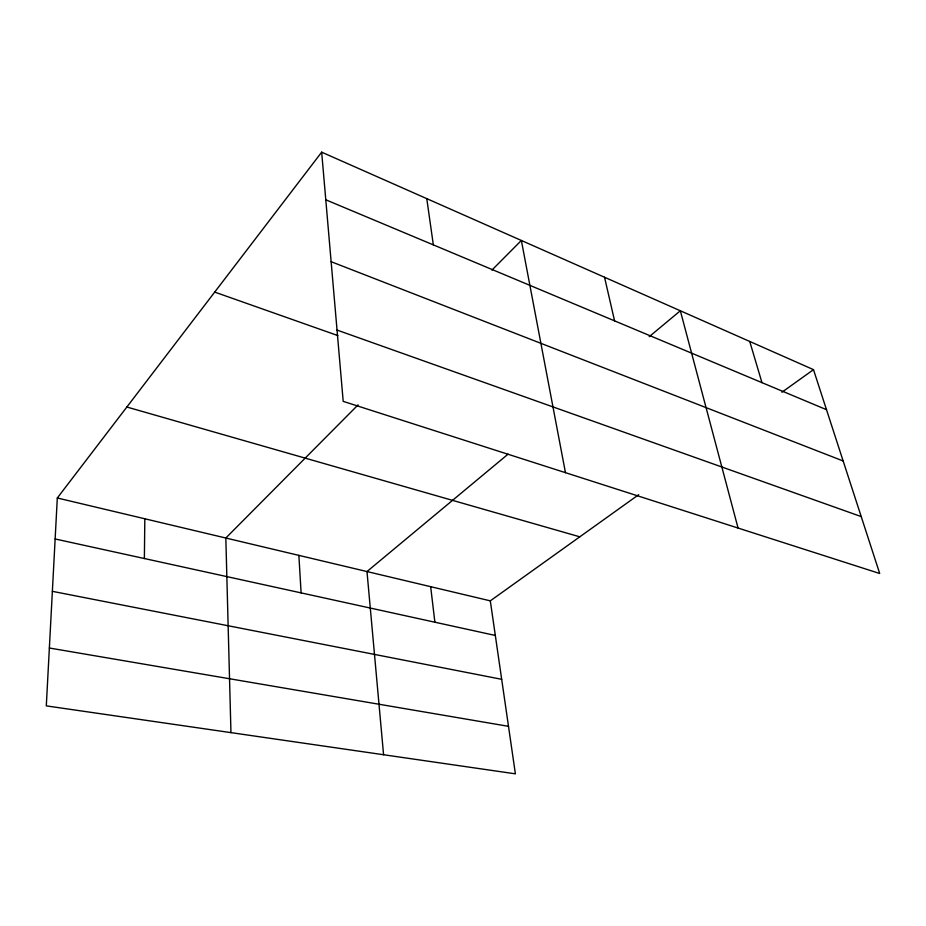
<?xml version="1.0" encoding="UTF-8"?>
<svg xmlns="http://www.w3.org/2000/svg" width="926" height="926" viewBox="0 0 926 926"><rect width="100%" height="100%" fill="white"/><g stroke="black" fill="none" stroke-linecap="round" stroke-linejoin="round"><path stroke-width="1.39" d="M144.375 558.528L144.826 518.78M321.669 152.165L343.199 401.363L879.7 573.495L813.491 369.648L321.669 152.165L57.308 497.991L46.3 705.878L515.388 773.835L490.305 600.847L638.72 494.669M358.107 404.836L225.828 538.018L230.956 732.628M491.914 270.114L521.361 240.459L565.462 472.677M508.027 454.18L366.985 571.55L383.572 754.736M649.207 336.682L680.344 310.766L738.057 528.051M781.914 392.242L813.491 369.648M49.367 648.015L508.501 726.331M52.365 591.332L501.684 679.314M55.132 538.967L495.317 635.456M57.308 497.991L490.305 600.847M126.85 407.023L579.792 536.825M214.705 292.095L337.886 335.594M337.041 330.073L861.215 516.592M331.138 261.699L843.158 460.974M325.79 199.796L826.501 409.697M749.736 341.451L761.971 382.646M604.539 277.244L614.575 320.859M426.77 198.639L433.345 244.881M430.659 586.679L434.884 622.203M298.866 555.369L301.112 592.883"/></g></svg>
